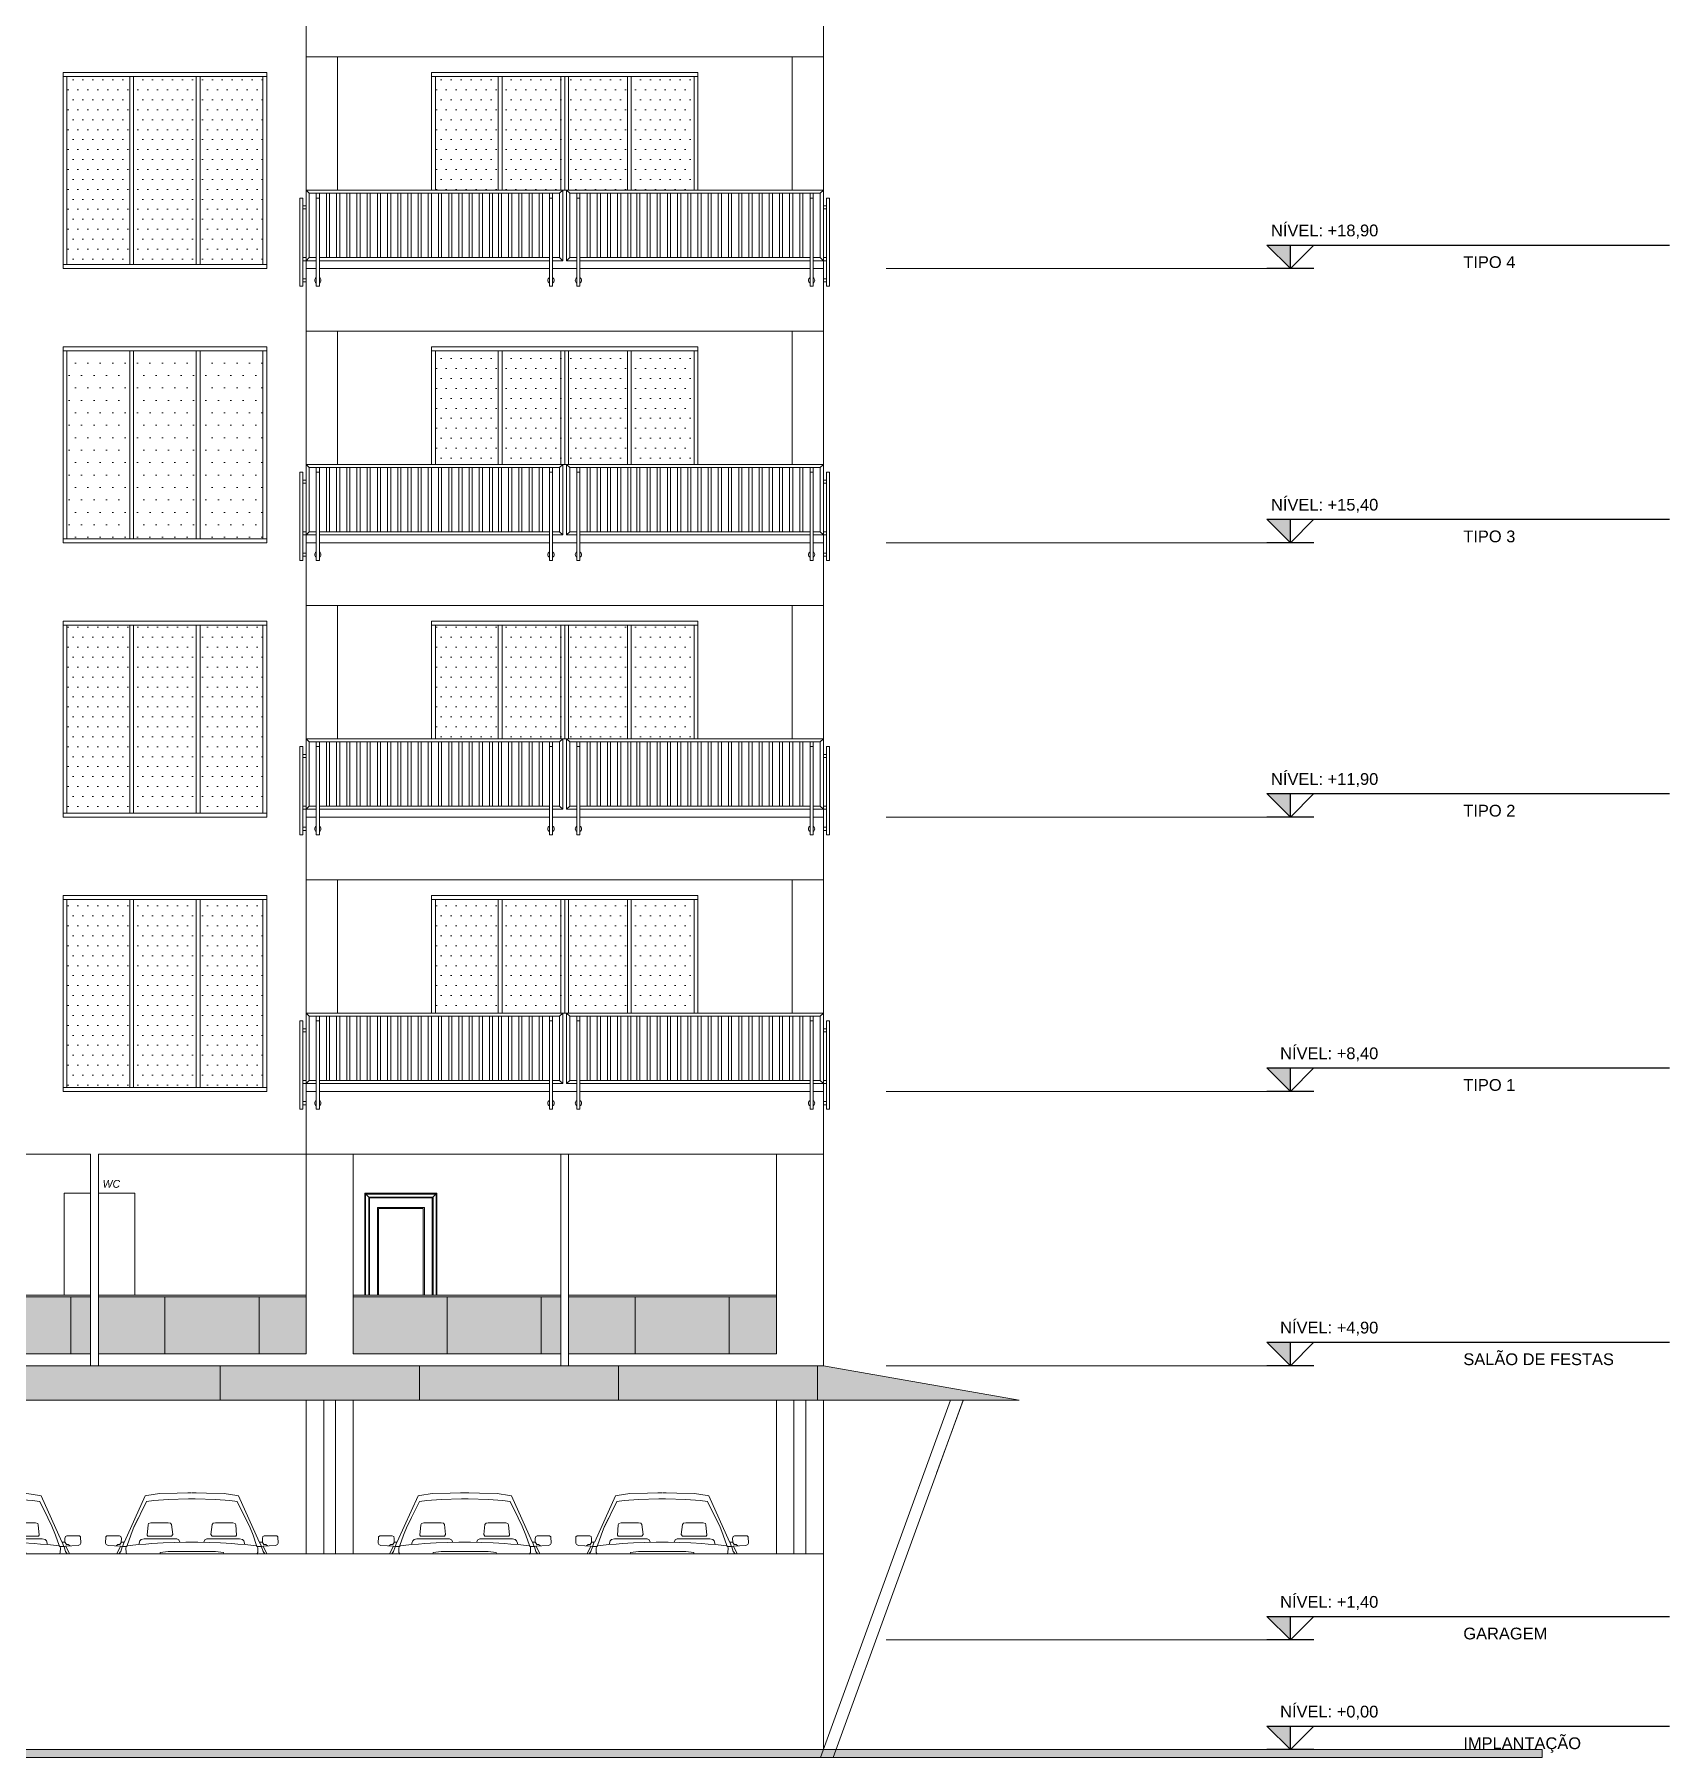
# Model space of a CAD drawing. Header units: millimetres. Extents: x -51 to 151, y -74 to 104.
# Drawn here: x 63.55 to 84.41, y 55.4 to 77.39 of the extents above; entities that cross this region are included whole.
import ezdxf
from ezdxf.enums import TextEntityAlignment as Align

# ---------------------------------------------------------------- set-up
doc = ezdxf.new("R2010")
doc.units = ezdxf.units.MM
doc.header["$LTSCALE"] = 15
doc.layers.add('G', color=8, linetype='Continuous')
doc.layers.add('Text', color=3, linetype='Continuous')
doc.styles.add('DM-TXT-100', font='arial.ttf', dxfattribs={"height": 0.2})
doc.styles.add('PADRAO', font='arial.ttf', dxfattribs={"height": 0.1})
doc.styles.get("Standard").update_dxf_attribs({"font": ''})
doc.styles.get('Standard').set_extended_font_data('Flux Architect', italic=True)
pattern_1 = [(0, (-363.56629, 104.23988), (0.0635, 0.127), [0, -0.127])]

# ---------------------------------------------------------------- blocks, each defined once
blk = doc.blocks.new('Carffs')
at = {"linetype": 'ByBlock', "lineweight": 9}
for p, q in [((296594, -79319), (296905, -78627)), ((296905, -78627), (296931, -78621)), ((296931, -78621), (297118, -78595)), ((297036, -78700), (297249, -78682)), ((297118, -78595), (297384, -78588)), ((297249, -78682), (297553, -78672)), ((297384, -78588), (297541, -78585)), ((297541, -78585), (297599, -78585)), ((297553, -78672), (297602, -78672)), ((297654, -78672), (297604, -78672)), ((297666, -78585), (297607, -78585)), ((297958, -78682), (297654, -78672)), ((297823, -78588), (297666, -78585)), ((298089, -78595), (297823, -78588)), ((298171, -78700), (297958, -78682)), ((298276, -78621), (298089, -78595)), ((298302, -78627), (298276, -78621)), ((298613, -79319), (298302, -78627)), ((296738, -79092), (296925, -78714)), ((296742, -79082), (296805, -78956)), ((296925, -78714), (297036, -78700)), ((298282, -78714), (298171, -78700)), ((298402, -78956), (298282, -78714)), ((298465, -79082), (298402, -78956)), ((296688, -79217), (296742, -79082)), ((296933, -79216), (296947, -79062)), ((296944, -79230), (296933, -79216)), ((296947, -79062), (296956, -79043)), ((296956, -79043), (296989, -79035)), ((296989, -79035), (297249, -79035)), ((297249, -79035), (297284, -79038)), ((297284, -79038), (297299, -79060)), ((297299, -79060), (297318, -79206)), ((297318, -79206), (297300, -79230)), ((297907, -79060), (297889, -79206)), ((297889, -79206), (297906, -79230)), ((297923, -79038), (297907, -79060)), ((297957, -79035), (297923, -79038)), ((298218, -79035), (297957, -79035)), ((298251, -79043), (298218, -79035)), ((298260, -79062), (298251, -79043)), ((298274, -79216), (298260, -79062)), ((298263, -79230), (298274, -79216)), ((298519, -79217), (298465, -79082)), ((296309, -79337), (296313, -79241)), ((296319, -79359), (296309, -79337)), ((296313, -79241), (296332, -79228)), ((296349, -79370), (296319, -79359)), ((296332, -79228), (296519, -79227)), ((296447, -79377), (296349, -79370)), ((296535, -79383), (296447, -79377)), ((296469, -79376), (296497, -79355)), ((296479, -79499), (296535, -79383)), ((296497, -79355), (296525, -79355)), ((296538, -79463), (296512, -79499)), ((296519, -79227), (296541, -79239)), ((296525, -79355), (296545, -79326)), ((296563, -79386), (296537, -79384)), ((296560, -79393), (296538, -79463)), ((296541, -79239), (296548, -79269)), ((296548, -79269), (296547, -79324)), ((296547, -79324), (296588, -79324)), ((296588, -79324), (296563, -79386)), ((296566, -79387), (296618, -79388)), ((296616, -79414), (296620, -79392)), ((296618, -79479), (296616, -79414)), ((296620, -79392), (296635, -79375)), ((296634, -79372), (296688, -79217)), ((296635, -79375), (296681, -79372)), ((296681, -79372), (296805, -79359)), ((296805, -79359), (296914, -79350)), ((296825, -79303), (296813, -79336)), ((296813, -79336), (296813, -79353)), ((296846, -79283), (296825, -79303)), ((296889, -79274), (296846, -79283)), ((297377, -79274), (296889, -79274)), ((296914, -79350), (297006, -79341)), ((297300, -79230), (296944, -79230)), ((297006, -79341), (297175, -79331)), ((297251, -79463), (297130, -79479)), ((297175, -79331), (297514, -79323)), ((297604, -79460), (297251, -79463)), ((297407, -79288), (297377, -79274)), ((297424, -79323), (297407, -79288)), ((297514, -79323), (297601, -79323)), ((297603, -79460), (297956, -79463)), ((297692, -79323), (297605, -79323)), ((298032, -79331), (297692, -79323)), ((297782, -79323), (297800, -79288)), ((297800, -79288), (297829, -79274)), ((297829, -79274), (298318, -79274)), ((297906, -79230), (298263, -79230)), ((297956, -79463), (298076, -79479)), ((298200, -79341), (298032, -79331)), ((298293, -79350), (298200, -79341)), ((298402, -79359), (298293, -79350)), ((298318, -79274), (298361, -79283)), ((298361, -79283), (298381, -79303)), ((298381, -79303), (298394, -79336)), ((298394, -79336), (298394, -79353)), ((298526, -79372), (298402, -79359)), ((298573, -79372), (298519, -79217)), ((298572, -79375), (298526, -79372)), ((298587, -79392), (298572, -79375)), ((298591, -79414), (298587, -79392)), ((298641, -79387), (298589, -79388)), ((298589, -79479), (298591, -79414)), ((298660, -79324), (298618, -79324)), ((298618, -79324), (298644, -79386)), ((298644, -79386), (298669, -79384)), ((298647, -79393), (298669, -79463)), ((298666, -79239), (298659, -79269)), ((298659, -79269), (298660, -79324)), ((298682, -79355), (298662, -79326)), ((298688, -79227), (298666, -79239)), ((298669, -79463), (298695, -79499)), ((298671, -79383), (298760, -79377)), ((298728, -79499), (298671, -79383)), ((298710, -79355), (298682, -79355)), ((298875, -79228), (298688, -79227)), ((298738, -79376), (298710, -79355)), ((298760, -79377), (298858, -79370)), ((298858, -79370), (298888, -79359)), ((298893, -79241), (298875, -79228)), ((298888, -79359), (298898, -79337)), ((298898, -79337), (298893, -79241)), ((296630, -79502), (296618, -79479)), ((298576, -79502), (298589, -79479))]:
    blk.add_line(p, q, dxfattribs=at)
at = {"linetype": 'Continuous', "lineweight": 13}
for points in [[(297131, -79479), (297127, -79499)], [(298076, -79479), (298080, -79499)]]:
    blk.add_lwpolyline(points, dxfattribs=at)
blk = doc.blocks.new('handrail')
at = {"linetype": 'Continuous', "lineweight": 13}
for points in [[(280815, -69240), (280855, -69240)], [(280895, -69140), (284170, -69140)], [(280895, -69140), (280895, -70140)], [(280895, -69140), (280935, -69180)], [(280935, -69180), (284130, -69180)], [(280935, -69180), (280935, -70000)], [(281025, -69180), (281025, -70140)], [(281025, -70365), (281025, -69240)], [(281025, -69240), (281065, -69240)], [(281065, -69180), (281065, -70140)], [(281065, -70365), (281065, -69240)], [(281155, -69180), (281155, -70000)], [(281195, -69180), (281195, -70000)], [(281285, -69180), (281285, -70000)], [(281325, -69180), (281325, -70000)], [(281415, -69180), (281415, -70000)], [(281455, -69180), (281455, -70000)], [(281545, -69180), (281545, -70000)], [(281585, -69180), (281585, -70000)], [(281675, -69180), (281675, -70000)], [(281715, -69180), (281715, -70000)], [(281805, -69180), (281805, -70000)], [(281845, -69180), (281845, -70000)], [(281935, -69180), (281935, -70000)], [(281975, -69180), (281975, -70000)], [(282065, -69180), (282065, -70000)], [(282105, -69180), (282105, -70000)], [(282195, -69180), (282195, -70000)], [(282235, -69180), (282235, -70000)], [(282325, -69180), (282325, -70000)], [(282365, -69180), (282365, -70000)], [(282455, -69180), (282455, -70000)], [(282495, -69180), (282495, -70000)], [(282585, -69180), (282585, -70000)], [(282625, -69180), (282625, -70000)], [(282715, -69180), (282715, -70000)], [(282755, -69180), (282755, -70000)], [(282845, -69180), (282845, -70000)], [(282885, -69180), (282885, -70000)], [(282975, -69180), (282975, -70000)], [(283015, -69180), (283015, -70000)], [(283105, -69180), (283105, -70000)], [(283145, -69180), (283145, -70000)], [(283235, -69180), (283235, -70000)], [(283275, -69180), (283275, -70000)], [(283350, -69180), (283350, -70000)], [(283390, -69180), (283390, -70000)], [(283480, -69180), (283480, -70000)], [(283520, -69180), (283520, -70000)], [(283610, -69180), (283610, -70000)], [(283650, -69180), (283650, -70000)], [(283740, -69180), (283740, -70000)], [(283780, -69180), (283780, -70000)], [(283870, -69180), (283870, -70000)], [(283910, -69180), (283910, -70000)], [(284000, -69180), (284000, -70140)], [(284000, -70365), (284000, -69240)], [(284040, -69240), (284000, -69240)], [(284040, -70040), (284170, -70040), (284170, -69140)], [(284040, -69180), (284040, -70140)], [(284040, -70365), (284040, -69240)], [(284130, -69180), (284170, -69140)], [(284130, -69180), (284130, -70000)], [(287495, -69140), (284220, -69140)], [(284260, -69180), (284220, -69140)], [(284350, -70040), (284220, -70040), (284220, -69140)], [(287455, -69180), (284260, -69180)], [(284260, -69180), (284260, -70000)], [(284350, -69180), (284350, -70140)], [(284350, -70365), (284350, -69240)], [(284350, -69240), (284390, -69240)], [(284390, -69180), (284390, -70140)], [(284390, -70365), (284390, -69240)], [(284480, -69180), (284480, -70000)], [(284520, -69180), (284520, -70000)], [(284610, -69180), (284610, -70000)], [(284650, -69180), (284650, -70000)], [(284740, -69180), (284740, -70000)], [(284780, -69180), (284780, -70000)], [(284870, -69180), (284870, -70000)], [(284910, -69180), (284910, -70000)], [(285000, -69180), (285000, -70000)], [(285040, -69180), (285040, -70000)], [(285115, -69180), (285115, -70000)], [(285155, -69180), (285155, -70000)], [(285245, -69180), (285245, -70000)], [(285285, -69180), (285285, -70000)], [(285375, -69180), (285375, -70000)], [(285415, -69180), (285415, -70000)], [(285505, -69180), (285505, -70000)], [(285545, -69180), (285545, -70000)], [(285635, -69180), (285635, -70000)], [(285675, -69180), (285675, -70000)], [(285765, -69180), (285765, -70000)], [(285805, -69180), (285805, -70000)], [(285895, -69180), (285895, -70000)], [(285935, -69180), (285935, -70000)], [(286025, -69180), (286025, -70000)], [(286065, -69180), (286065, -70000)], [(286155, -69180), (286155, -70000)], [(286195, -69180), (286195, -70000)], [(286285, -69180), (286285, -70000)], [(286325, -69180), (286325, -70000)], [(286415, -69180), (286415, -70000)], [(286455, -69180), (286455, -70000)], [(286545, -69180), (286545, -70000)], [(286585, -69180), (286585, -70000)], [(286675, -69180), (286675, -70000)], [(286715, -69180), (286715, -70000)], [(286805, -69180), (286805, -70000)], [(286845, -69180), (286845, -70000)], [(286935, -69180), (286935, -70000)], [(286975, -69180), (286975, -70000)], [(287065, -69180), (287065, -70000)], [(287105, -69180), (287105, -70000)], [(287195, -69180), (287195, -70000)], [(287235, -69180), (287235, -70000)], [(287325, -69180), (287325, -70140)], [(287325, -70365), (287325, -69240)], [(287365, -69240), (287325, -69240)], [(287365, -69180), (287365, -70140)], [(287365, -70365), (287365, -69240)], [(287495, -69140), (287455, -69180)], [(287455, -69180), (287455, -70000)], [(287495, -69140), (287495, -70140)], [(287575, -69240), (287535, -69240)], [(280855, -69340), (280895, -69340)], [(280855, -69380), (280895, -69380)], [(287535, -69340), (287495, -69340)], [(287535, -69380), (287495, -69380)], [(280895, -70000), (280855, -70000)], [(280895, -70040), (280855, -70040)], [(280895, -70040), (280935, -70000)], [(280895, -70040), (281025, -70040)], [(281025, -70140), (280895, -70140)], [(280935, -70000), (281025, -70000)], [(281065, -70000), (284000, -70000)], [(281065, -70040), (284000, -70040)], [(284000, -70140), (281065, -70140)], [(284040, -70000), (284130, -70000)], [(284350, -70140), (284040, -70140)], [(284170, -70040), (284130, -70000)], [(284220, -70040), (284260, -70000)], [(284350, -70000), (284260, -70000)], [(287325, -70000), (284390, -70000)], [(287325, -70040), (284390, -70040)], [(284390, -70140), (287325, -70140)], [(287455, -70000), (287365, -70000)], [(287495, -70040), (287365, -70040)], [(287365, -70140), (287495, -70140)], [(287495, -70040), (287455, -70000)], [(287495, -70000), (287535, -70000)], [(287495, -70040), (287535, -70040)], [(280895, -70270), (280855, -70270)], [(280895, -70310), (280855, -70310)], [(287495, -70270), (287535, -70270)], [(287495, -70310), (287535, -70310)], [(280815, -70365), (280855, -70365)], [(281025, -70365), (281065, -70365)], [(284040, -70365), (284000, -70365)], [(284350, -70365), (284390, -70365)], [(287365, -70365), (287325, -70365)], [(287575, -70365), (287535, -70365)]]:
    blk.add_lwpolyline(points, dxfattribs=at)
for points in [[(280815, -69240), (280855, -69240), (280855, -70365), (280815, -70365)], [(287575, -69240), (287535, -69240), (287535, -70365), (287575, -70365)]]:
    blk.add_lwpolyline(points, close=True, dxfattribs=at)
for centre, start, end in [((281045, -70290), 120, 240), ((281045, -70290), 300, 60), ((284020, -70290), 120, 240), ((284020, -70290), 300, 60), ((284370, -70290), 120, 240), ((284370, -70290), 300, 60), ((287345, -70290), 120, 240), ((287345, -70290), 300, 60)]:
    blk.add_arc(centre, 40, start, end, dxfattribs=at)
blk = doc.blocks.new('SIMBOLO NIVEL CORTE')
blk.add_hatch(color=1).paths.add_polyline_path([(0.3, 0.3), (0, 0.3), (0, 0)])
at = {"color": 1}
for p, q in [((0.301, 0.3), (-4.838, 0.3)), ((0, 0), (0, 0.3)), ((-0.301, 0), (0.301, 0))]:
    blk.add_line(p, q, dxfattribs=at)
blk.add_lwpolyline([(-0.3, 0.3), (0, 0), (0.3, 0.3)], dxfattribs=at)
at = {"layer": 'Text'}
for tag, p, height, style in [('PAVIMENTOXX', (-4.838, 0.412), 0.22, 'PADRAO'), ('PAVIMENTOXXXXX', (-4.838, 0.008), 0.18, 'DM-TXT-100')]:
    blk.add_attdef(tag, p, '', height=height, dxfattribs=dict(at, style=style))
at = {"layer": 'Text', "style": 'DM-TXT-100'}
blk.add_attdef('NIVELXXXXX', text='', height=0.18, dxfattribs=at).set_placement((0.246, 0.412), align=Align.RIGHT)

msp = doc.modelspace()

# ---------------------------------------------------------------- hatches: boundary and pattern name
at = {"linetype": 'Continuous', "lineweight": 13}
h = msp.add_hatch(dxfattribs=at)
h.set_pattern_fill('DOTS', color=153, scale=0.08)
h.set_pattern_definition(pattern_1)
h.paths.add_polyline_path([(65.666, 76.851), (66.466, 76.851), (66.466, 74.451), (65.666, 74.451)])
h.paths.add_polyline_path([(64.816, 76.851), (65.616, 76.851), (65.616, 74.451), (64.816, 74.451)])
h.paths.add_polyline_path([(63.966, 76.851), (64.766, 76.851), (64.766, 74.451), (63.966, 74.451)])
h = msp.add_hatch(dxfattribs=at)
h.set_pattern_fill('DOTS', color=153, scale=0.08)
h.set_pattern_definition(pattern_1)
h.paths.add_polyline_path([(71.166, 76.851), (71.966, 76.851), (71.966, 75.401), (71.166, 75.401)])
h.paths.add_polyline_path([(70.366, 76.851), (71.116, 76.851), (71.116, 75.401), (70.366, 75.401)])
h.paths.add_polyline_path([(69.516, 76.851), (70.266, 76.851), (70.266, 75.401), (69.516, 75.401)])
h.paths.add_polyline_path([(68.666, 76.851), (69.466, 76.851), (69.466, 75.401), (68.666, 75.401)])
h = msp.add_hatch(dxfattribs=at)
h.set_pattern_fill('DOTS', color=153, scale=0.1)
h.set_pattern_definition([(0, (-277.31944, 100.3405), (0.079375, 0.15875), [0, -0.15875])])
h.paths.add_polyline_path([(65.666, 73.351), (66.466, 73.351), (66.466, 70.951), (65.666, 70.951)])
h.paths.add_polyline_path([(64.816, 73.351), (65.616, 73.351), (65.616, 70.951), (64.816, 70.951)])
h.paths.add_polyline_path([(63.966, 73.351), (64.766, 73.351), (64.766, 70.951), (63.966, 70.951)])
h = msp.add_hatch(dxfattribs=at)
h.set_pattern_fill('DOTS', color=153, scale=0.08)
h.set_pattern_definition(pattern_1)
h.paths.add_polyline_path([(71.166, 73.351), (71.966, 73.351), (71.966, 71.901), (71.166, 71.901)])
h.paths.add_polyline_path([(70.366, 73.351), (71.116, 73.351), (71.116, 71.901), (70.366, 71.901)])
h.paths.add_polyline_path([(69.516, 73.351), (70.266, 73.351), (70.266, 71.901), (69.516, 71.901)])
h.paths.add_polyline_path([(68.666, 73.351), (69.466, 73.351), (69.466, 71.901), (68.666, 71.901)])
h = msp.add_hatch(dxfattribs=at)
h.set_pattern_fill('DOTS', color=153, scale=0.08)
h.set_pattern_definition(pattern_1)
h.paths.add_polyline_path([(65.666, 69.851), (66.466, 69.851), (66.466, 67.451), (65.666, 67.451)])
h.paths.add_polyline_path([(64.816, 69.851), (65.616, 69.851), (65.616, 67.451), (64.816, 67.451)])
h.paths.add_polyline_path([(63.966, 69.851), (64.766, 69.851), (64.766, 67.451), (63.966, 67.451)])
h = msp.add_hatch(dxfattribs=at)
h.set_pattern_fill('DOTS', color=153, scale=0.08)
h.set_pattern_definition(pattern_1)
h.paths.add_polyline_path([(71.166, 69.851), (71.966, 69.851), (71.966, 68.401), (71.166, 68.401)])
h.paths.add_polyline_path([(70.366, 69.851), (71.116, 69.851), (71.116, 68.401), (70.366, 68.401)])
h.paths.add_polyline_path([(69.516, 69.851), (70.266, 69.851), (70.266, 68.401), (69.516, 68.401)])
h.paths.add_polyline_path([(68.666, 69.851), (69.466, 69.851), (69.466, 68.401), (68.666, 68.401)])
h = msp.add_hatch(dxfattribs=at)
h.set_pattern_fill('DOTS', color=153, scale=0.08)
h.set_pattern_definition(pattern_1)
h.paths.add_polyline_path([(65.666, 66.351), (66.466, 66.351), (66.466, 63.951), (65.666, 63.951)])
h.paths.add_polyline_path([(64.816, 66.351), (65.616, 66.351), (65.616, 63.951), (64.816, 63.951)])
h.paths.add_polyline_path([(63.966, 66.351), (64.766, 66.351), (64.766, 63.951), (63.966, 63.951)])
h = msp.add_hatch(dxfattribs=at)
h.set_pattern_fill('DOTS', color=153, scale=0.08)
h.set_pattern_definition(pattern_1)
h.paths.add_polyline_path([(71.166, 66.351), (71.966, 66.351), (71.966, 64.901), (71.166, 64.901)])
h.paths.add_polyline_path([(70.366, 66.351), (71.116, 66.351), (71.116, 64.901), (70.366, 64.901)])
h.paths.add_polyline_path([(69.516, 66.351), (70.266, 66.351), (70.266, 64.901), (69.516, 64.901)])
h.paths.add_polyline_path([(68.666, 66.351), (69.466, 66.351), (69.466, 64.901), (68.666, 64.901)])
h = msp.add_hatch(dxfattribs=at)
h.set_pattern_fill('DOTS', color=153, scale=0.08)
h.set_pattern_definition([(0, (-363.56629, 107.73988), (0.0635, 0.127), [0, -0.127])])
h.paths.add_polyline_path([(70.266, 60.551), (70.266, 61.281), (67.616, 61.281), (67.616, 60.551)])
h.paths.add_polyline_path([(70.366, 61.281), (70.366, 60.551), (73.016, 60.551), (73.016, 61.281)])
h.paths.add_polyline_path([(64.366, 61.281), (64.366, 60.551), (67.016, 60.551), (67.016, 61.281)])
h.paths.add_polyline_path([(64.266, 60.551), (64.266, 61.281), (61.616, 61.281), (61.616, 60.551)])
h.paths.add_polyline_path([(57.866, 61.281), (57.866, 60.551), (61.016, 60.551), (61.016, 61.281)])
h.paths.add_polyline_path([(57.766, 60.551), (57.766, 61.281), (57.171, 61.281), (57.171, 60.551)])
h = msp.add_hatch(dxfattribs=at)
h.set_pattern_fill('ANSI31', color=4, scale=0.8, angle=45)
h.set_pattern_definition([(90, (-238.8794, 137.5405), (-2.54, 2e-16), [])])
h.paths.add_polyline_path([(73.616, 60.401), (42.016, 60.401), (40.816, 59.96), (76.116, 59.96)])
h = msp.add_hatch(dxfattribs=at)
h.set_pattern_fill('GLASS', color=4, scale=0.5, pattern_type=2)
h.set_pattern_definition([(60, (-238.87944, 137.5655), (-0.374989, 0.2165), [0.14, -0.36]), (60, (-238.81944, 137.5905), (-0.374989, 0.2165), [0.06, -0.44]), (60, (-238.87944, 137.5905), (-0.374989, 0.2165), [0.1, -0.4]), (60, (-238.84944, 137.5655), (-0.374989, 0.2165), [0.125, -0.375]), (60, (-238.87944, 137.5405), (-0.374989, 0.2165), [0.2, -0.3]), (60, (-238.87944, 137.6155), (-0.374989, 0.2165), [0.05, -0.45])])
h.paths.add_polyline_path([(40.816, 59.96), (76.116, 59.96), (73.616, 60.401), (42.016, 60.401)])
h = msp.add_hatch(color=256, dxfattribs=at)
h.dxf.hatch_style = 1
h.paths.add_polyline_path([(32.843, 55.501), (82.788, 55.501), (82.788, 55.401), (32.843, 55.401)])

# ---------------------------------------------------------------- linework, layer by layer
for p, q in [((67.016, 64.901), (67.016, 98.101)), ((73.616, 74.401), (73.616, 77.901)), ((67.416, 75.401), (67.416, 77.101)), ((73.216, 75.401), (73.216, 77.101)), ((63.916, 76.851), (66.516, 76.851)), ((63.966, 74.451), (63.966, 76.851)), ((64.766, 74.451), (64.766, 76.851)), ((64.816, 74.451), (64.816, 76.851)), ((65.616, 74.451), (65.616, 76.851)), ((65.666, 74.451), (65.666, 76.851)), ((66.466, 76.851), (66.466, 74.451)), ((66.516, 74.401), (66.516, 76.901)), ((66.516, 74.451), (63.916, 74.451)), ((63.916, 74.401), (66.516, 74.401)), ((73.616, 70.901), (73.616, 74.401)), ((67.416, 71.901), (67.416, 73.601)), ((73.216, 71.901), (73.216, 73.601)), ((63.916, 73.351), (66.516, 73.351)), ((63.966, 70.951), (63.966, 73.351)), ((64.766, 70.951), (64.766, 73.351)), ((64.816, 70.951), (64.816, 73.351)), ((65.616, 70.951), (65.616, 73.351)), ((65.666, 70.951), (65.666, 73.351)), ((66.466, 73.351), (66.466, 70.951)), ((66.516, 70.901), (66.516, 73.401)), ((66.516, 70.951), (63.916, 70.951)), ((63.916, 70.901), (66.516, 70.901)), ((73.616, 67.401), (73.616, 70.901)), ((67.416, 68.401), (67.416, 70.101)), ((73.216, 68.401), (73.216, 70.101)), ((63.916, 69.851), (66.516, 69.851)), ((63.966, 67.451), (63.966, 69.851)), ((64.766, 67.451), (64.766, 69.851)), ((64.816, 67.451), (64.816, 69.851)), ((65.616, 67.451), (65.616, 69.851)), ((65.666, 67.451), (65.666, 69.851)), ((66.466, 69.851), (66.466, 67.451)), ((66.516, 67.401), (66.516, 69.901)), ((66.516, 67.451), (63.916, 67.451)), ((63.916, 67.401), (66.516, 67.401)), ((73.616, 63.901), (73.616, 67.401)), ((67.416, 64.901), (67.416, 66.601)), ((73.216, 64.901), (73.216, 66.601)), ((63.916, 66.351), (66.516, 66.351)), ((63.966, 63.951), (63.966, 66.351)), ((64.766, 63.951), (64.766, 66.351)), ((64.816, 63.951), (64.816, 66.351)), ((65.616, 63.951), (65.616, 66.351)), ((65.666, 63.951), (65.666, 66.351)), ((66.466, 66.351), (66.466, 63.951)), ((66.516, 63.901), (66.516, 66.401)), ((66.516, 63.951), (63.916, 63.951)), ((63.916, 63.901), (66.516, 63.901)), ((73.616, 63.601), (73.616, 63.901)), ((73.616, 60.401), (73.616, 63.68)), ((73.616, 61.93), (73.616, 63.46)), ((67.016, 60.551), (67.016, 63.301)), ((61.616, 63.101), (64.266, 63.101)), ((64.366, 63.101), (67.016, 63.101)), ((67.616, 60.551), (67.616, 63.101)), ((73.016, 60.551), (73.016, 63.101)), ((67.016, 58.001), (67.016, 59.96)), ((67.616, 58.001), (67.616, 59.96)), ((73.016, 58.001), (73.016, 59.96)), ((75.239, 59.96), (73.579, 55.401)), ((73.616, 56.901), (73.616, 59.96)), ((73.616, 55.501), (73.616, 59.96)), ((75.398, 59.96), (73.739, 55.401)), ((75.239, 59.96), (74.899, 59.026)), ((75.398, 59.958), (75.059, 59.029)), ((61.016, 58.001), (73.616, 58.001))]:
    msp.add_line(p, q, dxfattribs=at)
at = {"linetype": 'Continuous', "lineweight": 9}
for p, q in [((68.616, 76.901), (68.616, 75.401)), ((68.666, 76.851), (68.666, 75.401)), ((69.466, 76.851), (69.466, 75.401)), ((69.516, 76.851), (69.516, 75.401)), ((70.266, 76.851), (70.266, 75.401)), ((70.316, 76.851), (70.316, 75.401)), ((70.366, 76.851), (70.366, 75.401)), ((71.116, 76.851), (71.116, 75.401)), ((71.166, 76.851), (71.166, 75.401)), ((71.966, 76.851), (71.966, 75.401)), ((68.616, 73.401), (68.616, 71.901)), ((68.666, 73.351), (68.666, 71.901)), ((69.466, 73.351), (69.466, 71.901)), ((69.516, 73.351), (69.516, 71.901)), ((70.266, 73.351), (70.266, 71.901)), ((70.316, 73.351), (70.316, 71.901)), ((70.366, 73.351), (70.366, 71.901)), ((71.116, 73.351), (71.116, 71.901)), ((71.166, 73.351), (71.166, 71.901)), ((71.966, 73.351), (71.966, 71.901)), ((68.616, 69.901), (68.616, 68.401)), ((68.666, 69.851), (68.666, 68.401)), ((69.466, 69.851), (69.466, 68.401)), ((69.516, 69.851), (69.516, 68.401)), ((70.266, 69.851), (70.266, 68.401)), ((70.316, 69.851), (70.316, 68.401)), ((70.366, 69.851), (70.366, 68.401)), ((71.116, 69.851), (71.116, 68.401)), ((71.166, 69.851), (71.166, 68.401)), ((71.966, 69.851), (71.966, 68.401)), ((68.616, 66.401), (68.616, 64.901)), ((68.666, 66.351), (68.666, 64.901)), ((69.466, 66.351), (69.466, 64.901)), ((69.516, 66.351), (69.516, 64.901)), ((70.266, 66.351), (70.266, 64.901)), ((70.316, 66.351), (70.316, 64.901)), ((70.366, 66.351), (70.366, 64.901)), ((71.116, 66.351), (71.116, 64.901)), ((71.166, 66.351), (71.166, 64.901)), ((71.966, 66.351), (71.966, 64.901))]:
    msp.add_line(p, q, dxfattribs=at)
at = {"linetype": 'Continuous', "lineweight": 0}
msp.add_line((67.766, 62.601), (67.766, 61.301), dxfattribs=at)
at = {"linetype": 'Continuous', "lineweight": 13}
for points in [[(67.016, 77.901), (67.016, 77.101), (73.616, 77.101), (73.616, 77.901)], [(67.016, 74.401), (67.016, 73.601), (73.616, 73.601), (73.616, 74.401)], [(79.273, 74.401), (74.416, 74.401)], [(67.016, 70.901), (67.016, 70.101), (73.616, 70.101), (73.616, 70.901)], [(79.273, 70.901), (74.416, 70.901)], [(67.016, 67.401), (67.016, 66.601), (73.616, 66.601), (73.616, 67.401)], [(79.273, 67.401), (74.416, 67.401)], [(67.016, 63.901), (67.016, 63.101), (73.616, 63.101), (73.616, 63.901)], [(79.273, 63.901), (74.416, 63.901)], [(79.273, 63.901), (74.416, 63.901)], [(64.266, 60.401), (64.266, 63.101)], [(64.366, 60.401), (64.366, 63.101)], [(70.266, 60.401), (70.266, 63.101)], [(70.366, 60.401), (70.366, 63.101)], [(64.266, 61.301), (61.616, 61.301)], [(64.266, 61.281), (61.616, 61.281)], [(67.016, 61.301), (64.366, 61.301)], [(67.016, 61.281), (64.366, 61.281)], [(70.266, 61.301), (67.616, 61.301)], [(70.266, 61.281), (67.616, 61.281)], [(73.016, 61.301), (70.366, 61.301)], [(73.016, 61.281), (70.366, 61.281)], [(64.266, 60.551), (61.616, 60.551)], [(67.016, 60.551), (64.366, 60.551)], [(70.266, 60.551), (67.616, 60.551)], [(73.016, 60.551), (70.366, 60.551)], [(79.273, 60.401), (74.416, 60.401)], [(67.241, 58.001), (67.241, 59.96)], [(67.391, 58.001), (67.391, 59.96)], [(73.241, 58.001), (73.241, 59.96)], [(73.391, 58.001), (73.391, 59.96)], [(79.273, 56.901), (74.416, 56.901)], [(79.273, 55.501), (74.416, 55.501)]]:
    msp.add_lwpolyline(points, dxfattribs=at)
for points in [[(66.516, 74.401), (63.916, 74.401), (63.916, 76.901), (66.516, 76.901)], [(66.516, 70.901), (63.916, 70.901), (63.916, 73.401), (66.516, 73.401)], [(66.516, 67.401), (63.916, 67.401), (63.916, 69.901), (66.516, 69.901)], [(66.516, 63.901), (63.916, 63.901), (63.916, 66.401), (66.516, 66.401)], [(32.843, 55.501), (82.788, 55.501), (82.788, 55.401), (32.843, 55.401)]]:
    msp.add_lwpolyline(points, close=True, dxfattribs=at)
at = {"linetype": 'Continuous', "lineweight": 9}
for points in [[(72.016, 75.401), (68.616, 75.401), (68.616, 76.901), (72.016, 76.901)], [(72.016, 71.901), (68.616, 71.901), (68.616, 73.401), (72.016, 73.401)], [(72.016, 68.401), (68.616, 68.401), (68.616, 69.901), (72.016, 69.901)], [(72.016, 64.901), (68.616, 64.901), (68.616, 66.401), (72.016, 66.401)]]:
    msp.add_lwpolyline(points, close=True, dxfattribs=at)
for points in [[(72.016, 76.851), (68.616, 76.851)], [(72.016, 73.351), (68.616, 73.351)], [(72.016, 69.851), (68.616, 69.851)], [(72.016, 66.351), (68.616, 66.351)]]:
    msp.add_lwpolyline(points, dxfattribs=at)
at = {"linetype": 'Continuous', "lineweight": 0}
msp.add_lwpolyline([(67.766, 62.601), (68.686, 62.601)], dxfattribs=at)
at = {"color": 4, "linetype": 'Continuous', "lineweight": 13}
for points in [[(64.266, 60.551), (61.616, 60.551), (61.616, 61.281), (64.266, 61.281)], [(64.366, 61.281), (67.016, 61.281), (67.016, 60.551), (64.366, 60.551)], [(70.266, 60.551), (67.616, 60.551), (67.616, 61.281), (70.266, 61.281)]]:
    msp.add_lwpolyline(points, dxfattribs=at)
at = {"color": 153, "linetype": 'Continuous', "lineweight": 13}
for points in [[(64.016, 61.281), (64.016, 60.551)], [(65.216, 61.281), (65.216, 60.551)], [(66.416, 61.281), (66.416, 60.551)], [(68.816, 61.281), (68.816, 60.551)], [(70.016, 61.281), (70.016, 60.551)], [(70.366, 61.281), (73.016, 61.281), (73.016, 60.551), (70.366, 60.551)], [(71.216, 61.281), (71.216, 60.551)], [(72.416, 61.281), (72.416, 60.551)]]:
    msp.add_lwpolyline(points, dxfattribs=at)
at = {"color": 4, "linetype": 'Continuous', "lineweight": 13}
msp.add_lwpolyline([(40.816, 59.96), (76.116, 59.96), (73.616, 60.401), (42.016, 60.401)], close=True, dxfattribs=at)
at = {"layer": 'G', "lineweight": 0}
for p, q in [((67.826, 62.541), (67.766, 62.601)), ((68.626, 62.541), (68.686, 62.601))]:
    msp.add_line(p, q, dxfattribs=at)
for points in [[(64.266, 62.601), (63.931, 62.601), (63.931, 61.301), (64.266, 61.301)], [(64.366, 61.301), (64.831, 61.301), (64.831, 62.601), (64.366, 62.601)], [(68.686, 61.301), (68.686, 62.601), (67.766, 62.601), (67.766, 61.301)], [(68.676, 61.301), (68.676, 62.591), (67.776, 62.591), (67.776, 61.301)], [(68.636, 61.301), (68.636, 62.551), (67.816, 62.551), (67.816, 61.301)], [(68.626, 61.301), (68.626, 62.541), (67.826, 62.541), (67.826, 61.301)], [(67.926, 61.301), (67.926, 62.421), (68.526, 62.421), (68.526, 62.301)], [(67.941, 61.301), (67.941, 62.406), (68.511, 62.406), (68.511, 62.306)], [(68.511, 62.406), (68.511, 61.301)], [(68.526, 62.421), (68.526, 61.301)]]:
    msp.add_lwpolyline(points, dxfattribs=at)

# ---------------------------------------------------------------- block references
at = {"linetype": 'Continuous', "lineweight": 13}
for name, p, xscale, yscale, zscale in [('handrail', (-213.879, 144.541), 0.001, 0.001, 0.001), ('handrail', (-213.879, 141.041), 0.001, 0.001, 0.001), ('handrail', (-213.879, 137.541), 0.001, 0.001, 0.001), ('handrail', (-213.879, 134.041), 0.001, 0.001, 0.001), ('Carffs', (-190.554, 125.741), 0.0008521210105234464, 0.0008521210105234464, 0.0008521210105234464), ('Carffs', (-188.035, 125.741), 0.0008521210105234464, 0.0008521210105234464, 0.0008521210105234464), ('Carffs', (-184.554, 125.741), 0.0008521210105234464, 0.0008521210105234464, 0.0008521210105234464), ('Carffs', (-182.035, 125.741), 0.0008521210105234464, 0.0008521210105234464, 0.0008521210105234464)]:
    msp.add_blockref(name, p, dxfattribs=dict(at, xscale=xscale, yscale=yscale, zscale=zscale))
at = {"layer": 'Text', "linetype": 'Continuous', "lineweight": 13}
ref = msp.add_blockref('SIMBOLO NIVEL CORTE', (79.574, 74.401), dxfattribs=dict(at, xscale=-1))
ref.add_attrib('NIVELXXXXX', 'NÍVEL: +18,90', dxfattribs={"layer": '0', "height": 0.15, "style": 'DM-TXT-100'}).set_placement((80.696, 74.812), align=Align.RIGHT)
ref.add_attrib('PAVIMENTOXXXXX', 'TIPO 4', (81.781, 74.408), dxfattribs={"layer": '0', "height": 0.15, "style": 'DM-TXT-100'})
ref = msp.add_blockref('SIMBOLO NIVEL CORTE', (79.574, 70.901), dxfattribs=dict(at, xscale=-1))
ref.add_attrib('NIVELXXXXX', 'NÍVEL: +15,40', dxfattribs={"layer": '0', "height": 0.15, "style": 'DM-TXT-100'}).set_placement((80.696, 71.312), align=Align.RIGHT)
ref.add_attrib('PAVIMENTOXXXXX', 'TIPO 3', (81.781, 70.908), dxfattribs={"layer": '0', "height": 0.15, "style": 'DM-TXT-100'})
ref = msp.add_blockref('SIMBOLO NIVEL CORTE', (79.574, 67.401), dxfattribs=dict(at, xscale=-1))
ref.add_attrib('NIVELXXXXX', 'NÍVEL: +11,90', dxfattribs={"layer": '0', "height": 0.15, "style": 'DM-TXT-100'}).set_placement((80.696, 67.812), align=Align.RIGHT)
ref.add_attrib('PAVIMENTOXXXXX', 'TIPO 2', (81.781, 67.408), dxfattribs={"layer": '0', "height": 0.15, "style": 'DM-TXT-100'})
ref = msp.add_blockref('SIMBOLO NIVEL CORTE', (79.574, 63.901), dxfattribs=dict(at, xscale=-1))
ref.add_attrib('NIVELXXXXX', 'NÍVEL: +8,40', dxfattribs={"layer": '0', "height": 0.15, "style": 'DM-TXT-100'}).set_placement((80.696, 64.312), align=Align.RIGHT)
ref.add_attrib('PAVIMENTOXXXXX', 'TIPO 1', (81.781, 63.908), dxfattribs={"layer": '0', "height": 0.15, "style": 'DM-TXT-100'})
ref = msp.add_blockref('SIMBOLO NIVEL CORTE', (79.574, 60.401), dxfattribs=dict(at, xscale=-1))
ref.add_attrib('NIVELXXXXX', 'NÍVEL: +4,90', dxfattribs={"layer": '0', "height": 0.15, "style": 'DM-TXT-100'}).set_placement((80.696, 60.812), align=Align.RIGHT)
ref.add_attrib('PAVIMENTOXXXXX', 'SALÃO DE FESTAS', (81.781, 60.408), dxfattribs={"layer": '0', "height": 0.15, "style": 'DM-TXT-100'})
ref = msp.add_blockref('SIMBOLO NIVEL CORTE', (79.574, 56.901), dxfattribs=dict(at, xscale=-1))
ref.add_attrib('NIVELXXXXX', 'NÍVEL: +1,40', dxfattribs={"layer": '0', "height": 0.15, "style": 'DM-TXT-100'}).set_placement((80.696, 57.312), align=Align.RIGHT)
ref.add_attrib('PAVIMENTOXXXXX', 'GARAGEM', (81.781, 56.908), dxfattribs={"layer": '0', "height": 0.15, "style": 'DM-TXT-100'})
ref = msp.add_blockref('SIMBOLO NIVEL CORTE', (79.574, 55.501), dxfattribs=dict(at, xscale=-1))
ref.add_attrib('NIVELXXXXX', 'NÍVEL: +0,00', dxfattribs={"layer": '0', "height": 0.15, "style": 'DM-TXT-100'}).set_placement((80.696, 55.912), align=Align.RIGHT)
ref.add_attrib('PAVIMENTOXXXXX', 'IMPLANTAÇÃO', (81.781, 55.508), dxfattribs={"layer": '0', "height": 0.15, "style": 'DM-TXT-100'})

# ---------------------------------------------------------------- texts
at = {"color": 1, "lineweight": 13, "insert": (64.421, 62.771), "char_height": 0.1, "attachment_point": 1}
msp.add_mtext_dynamic_manual_height_columns('WC', width=0.43479, gutter_width=0.542, heights=[0.23], dxfattribs=at)

doc.saveas('drawing.dxf')
